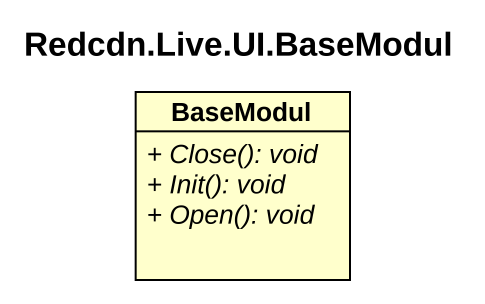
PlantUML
@startuml
title Redcdn.Live.UI.BaseModul
hide circle
hide empty members
skinparam classAttributeIconSize 0
class BaseModul {
  {abstract} + Close(): void
  {abstract} + Init(): void
  {abstract} + Open(): void
}
@enduml
